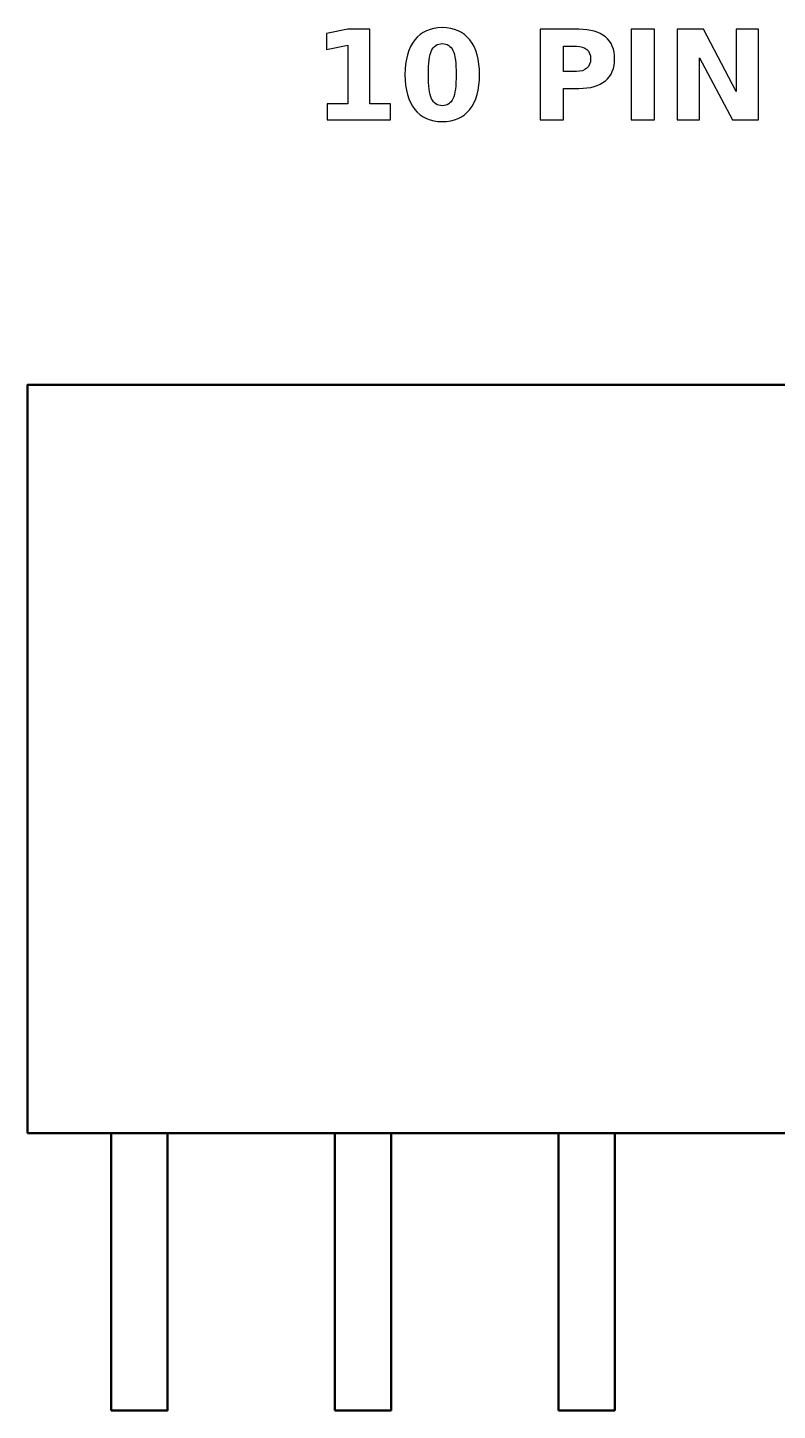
# Model space of a CAD drawing. Header units: centimetres. Extents: x -11.77 to -9.23, y -15.74 to -13.7.
# Drawn here: x -11.77 to -10.918, y -15.432 to -13.862 of the extents above; entities that cross this region are included whole.
import ezdxf

# ---------------------------------------------------------------- set-up
doc = ezdxf.new("R2010")
doc.units = ezdxf.units.CM
doc.header["$MEASUREMENT"] = 0
doc.layers.add('Layer 1', color=7, linetype='Continuous')

msp = doc.modelspace()

# ---------------------------------------------------------------- linework, layer by layer
at = {"layer": 'Layer 1', "color": 7, "lineweight": 50}
for points in [[(-11.77, -15.1175), (-9.23, -15.1175), (-9.23, -14.2675), (-11.77, -14.2675), (-11.77, -15.1175)], [(-11.675, -15.4325), (-11.611, -15.4325), (-11.611, -15.1175), (-11.675, -15.1175), (-11.675, -15.4325)], [(-11.421, -15.4325), (-11.357, -15.4325), (-11.357, -15.1175), (-11.421, -15.1175), (-11.421, -15.4325)], [(-11.167, -15.4325), (-11.103, -15.4325), (-11.103, -15.1175), (-11.167, -15.1175), (-11.167, -15.4325)]]:
    msp.add_lwpolyline(points, close=True, dxfattribs=at)
at = {"layer": 'Layer 1', "color": 250}
for points, knots in [([(-11.42967, -13.9484), (-11.42967, -13.9484), (-11.40624, -13.9484), (-11.40624, -13.9484), (-11.40624, -13.9484), (-11.40624, -13.9484), (-11.40624, -13.88191), (-11.40624, -13.88191), (-11.40624, -13.88191), (-11.40624, -13.88191), (-11.43028, -13.88688), (-11.43028, -13.88688), (-11.43028, -13.88688), (-11.43028, -13.88688), (-11.43028, -13.86881), (-11.43028, -13.86881), (-11.43028, -13.86881), (-11.43028, -13.86881), (-11.40638, -13.86385), (-11.40638, -13.86385), (-11.40638, -13.86385), (-11.40638, -13.86385), (-11.38117, -13.86385), (-11.38117, -13.86385), (-11.38117, -13.86385), (-11.38117, -13.86385), (-11.38117, -13.9484), (-11.38117, -13.9484), (-11.38117, -13.9484), (-11.38117, -13.9484), (-11.35775, -13.9484), (-11.35775, -13.9484), (-11.35775, -13.9484), (-11.35775, -13.9484), (-11.35775, -13.96672), (-11.35775, -13.96672), (-11.35775, -13.96672), (-11.35775, -13.96672), (-11.42967, -13.96672), (-11.42967, -13.96672), (-11.42967, -13.96672), (-11.42967, -13.96672), (-11.42967, -13.9484), (-11.42967, -13.9484)], [0, 0, 0, 0, 0.0909091, 0.0909091, 0.0909091, 0.0909091, 0.1818182, 0.1818182, 0.1818182, 0.1818182, 0.2727273, 0.2727273, 0.2727273, 0.2727273, 0.3636364, 0.3636364, 0.3636364, 0.3636364, 0.4545455, 0.4545455, 0.4545455, 0.4545455, 0.5454545, 0.5454545, 0.5454545, 0.5454545, 0.6363636, 0.6363636, 0.6363636, 0.6363636, 0.7272727, 0.7272727, 0.7272727, 0.7272727, 0.8181818, 0.8181818, 0.8181818, 0.8181818, 0.9090909, 0.9090909, 0.9090909, 0.9090909, 1, 1, 1, 1]), ([(-11.25657, -13.91538), (-11.25657, -13.93243), (-11.26024, -13.94558), (-11.2676, -13.95484), (-11.2676, -13.95484), (-11.27494, -13.96409), (-11.28538, -13.96872), (-11.29888, -13.96872), (-11.29888, -13.96872), (-11.31243, -13.96872), (-11.32289, -13.96409), (-11.33023, -13.95484), (-11.33023, -13.95484), (-11.33759, -13.94558), (-11.34126, -13.93243), (-11.34126, -13.91538), (-11.34126, -13.91538), (-11.34126, -13.89831), (-11.33759, -13.88513), (-11.33023, -13.87587), (-11.33023, -13.87587), (-11.32289, -13.86663), (-11.31243, -13.86199), (-11.29888, -13.86199), (-11.29888, -13.86199), (-11.28538, -13.86199), (-11.27494, -13.86663), (-11.2676, -13.87587), (-11.2676, -13.87587), (-11.26024, -13.88513), (-11.25657, -13.89831), (-11.25657, -13.91538)], [0, 0, 0, 0, 0.125, 0.125, 0.125, 0.125, 0.25, 0.25, 0.25, 0.25, 0.375, 0.375, 0.375, 0.375, 0.5, 0.5, 0.5, 0.5, 0.625, 0.625, 0.625, 0.625, 0.75, 0.75, 0.75, 0.75, 0.875, 0.875, 0.875, 0.875, 1, 1, 1, 1]), ([(-11.18773, -13.86385), (-11.18773, -13.86385), (-11.14371, -13.86385), (-11.14371, -13.86385), (-11.14371, -13.86385), (-11.13061, -13.86385), (-11.12056, -13.86677), (-11.11355, -13.87258), (-11.11355, -13.87258), (-11.10655, -13.87839), (-11.10304, -13.88666), (-11.10304, -13.89741), (-11.10304, -13.89741), (-11.10304, -13.90818), (-11.10655, -13.91648), (-11.11355, -13.92229), (-11.11355, -13.92229), (-11.12056, -13.9281), (-11.13061, -13.93102), (-11.14371, -13.93102), (-11.14371, -13.93102), (-11.14371, -13.93102), (-11.1612, -13.93102), (-11.1612, -13.93102), (-11.1612, -13.93102), (-11.1612, -13.93102), (-11.1612, -13.96672), (-11.1612, -13.96672), (-11.1612, -13.96672), (-11.1612, -13.96672), (-11.18773, -13.96672), (-11.18773, -13.96672), (-11.18773, -13.96672), (-11.18773, -13.96672), (-11.18773, -13.86385), (-11.18773, -13.86385)], [0, 0, 0, 0, 0.1111111, 0.1111111, 0.1111111, 0.1111111, 0.2222222, 0.2222222, 0.2222222, 0.2222222, 0.3333333, 0.3333333, 0.3333333, 0.3333333, 0.4444444, 0.4444444, 0.4444444, 0.4444444, 0.5555556, 0.5555556, 0.5555556, 0.5555556, 0.6666667, 0.6666667, 0.6666667, 0.6666667, 0.7777778, 0.7777778, 0.7777778, 0.7777778, 0.8888889, 0.8888889, 0.8888889, 0.8888889, 1, 1, 1, 1]), ([(-11.08432, -13.86385), (-11.08432, -13.86385), (-11.05779, -13.86385), (-11.05779, -13.86385), (-11.05779, -13.86385), (-11.05779, -13.86385), (-11.05779, -13.96672), (-11.05779, -13.96672), (-11.05779, -13.96672), (-11.05779, -13.96672), (-11.08432, -13.96672), (-11.08432, -13.96672), (-11.08432, -13.96672), (-11.08432, -13.96672), (-11.08432, -13.86385), (-11.08432, -13.86385)], [0, 0, 0, 0, 0.25, 0.25, 0.25, 0.25, 0.5, 0.5, 0.5, 0.5, 0.75, 0.75, 0.75, 0.75, 1, 1, 1, 1]), ([(-11.03183, -13.86385), (-11.03183, -13.86385), (-11.0022, -13.86385), (-11.0022, -13.86385), (-11.0022, -13.86385), (-11.0022, -13.86385), (-10.96478, -13.93441), (-10.96478, -13.93441), (-10.96478, -13.93441), (-10.96478, -13.93441), (-10.96478, -13.86385), (-10.96478, -13.86385), (-10.96478, -13.86385), (-10.96478, -13.86385), (-10.93964, -13.86385), (-10.93964, -13.86385), (-10.93964, -13.86385), (-10.93964, -13.86385), (-10.93964, -13.96672), (-10.93964, -13.96672), (-10.93964, -13.96672), (-10.93964, -13.96672), (-10.96927, -13.96672), (-10.96927, -13.96672), (-10.96927, -13.96672), (-10.96927, -13.96672), (-11.00669, -13.89616), (-11.00669, -13.89616), (-11.00669, -13.89616), (-11.00669, -13.89616), (-11.00669, -13.96672), (-11.00669, -13.96672), (-11.00669, -13.96672), (-11.00669, -13.96672), (-11.03183, -13.96672), (-11.03183, -13.96672), (-11.03183, -13.96672), (-11.03183, -13.96672), (-11.03183, -13.86385), (-11.03183, -13.86385)], [0, 0, 0, 0, 0.1, 0.1, 0.1, 0.1, 0.2, 0.2, 0.2, 0.2, 0.3, 0.3, 0.3, 0.3, 0.4, 0.4, 0.4, 0.4, 0.5, 0.5, 0.5, 0.5, 0.6, 0.6, 0.6, 0.6, 0.7, 0.7, 0.7, 0.7, 0.8, 0.8, 0.8, 0.8, 0.9, 0.9, 0.9, 0.9, 1, 1, 1, 1]), ([(-11.2831, -13.91519), (-11.2831, -13.90233), (-11.2843, -13.89327), (-11.28672, -13.888), (-11.28672, -13.888), (-11.28912, -13.88276), (-11.29319, -13.88013), (-11.29888, -13.88013), (-11.29888, -13.88013), (-11.30457, -13.88013), (-11.30864, -13.88276), (-11.31109, -13.888), (-11.31109, -13.888), (-11.31351, -13.89327), (-11.31473, -13.90233), (-11.31473, -13.91519), (-11.31473, -13.91519), (-11.31473, -13.92817), (-11.31351, -13.93735), (-11.31109, -13.94266), (-11.31109, -13.94266), (-11.30864, -13.948), (-11.30457, -13.95066), (-11.29888, -13.95066), (-11.29888, -13.95066), (-11.29324, -13.95066), (-11.28919, -13.948), (-11.28674, -13.94266), (-11.28674, -13.94266), (-11.28432, -13.93735), (-11.2831, -13.92817), (-11.2831, -13.91519)], [0, 0, 0, 0, 0.125, 0.125, 0.125, 0.125, 0.25, 0.25, 0.25, 0.25, 0.375, 0.375, 0.375, 0.375, 0.5, 0.5, 0.5, 0.5, 0.625, 0.625, 0.625, 0.625, 0.75, 0.75, 0.75, 0.75, 0.875, 0.875, 0.875, 0.875, 1, 1, 1, 1]), ([(-11.1612, -13.88307), (-11.1612, -13.88307), (-11.1612, -13.9118), (-11.1612, -13.9118), (-11.1612, -13.9118), (-11.1612, -13.9118), (-11.14653, -13.9118), (-11.14653, -13.9118), (-11.14653, -13.9118), (-11.14138, -13.9118), (-11.1374, -13.91056), (-11.1346, -13.90804), (-11.1346, -13.90804), (-11.1318, -13.90555), (-11.13039, -13.902), (-11.13039, -13.89741), (-11.13039, -13.89741), (-11.13039, -13.8928), (-11.1318, -13.88927), (-11.1346, -13.88678), (-11.1346, -13.88678), (-11.1374, -13.88431), (-11.14138, -13.88307), (-11.14653, -13.88307), (-11.14653, -13.88307), (-11.14653, -13.88307), (-11.1612, -13.88307), (-11.1612, -13.88307)], [0, 0, 0, 0, 0.1428571, 0.1428571, 0.1428571, 0.1428571, 0.2857143, 0.2857143, 0.2857143, 0.2857143, 0.4285714, 0.4285714, 0.4285714, 0.4285714, 0.5714286, 0.5714286, 0.5714286, 0.5714286, 0.7142857, 0.7142857, 0.7142857, 0.7142857, 0.8571429, 0.8571429, 0.8571429, 0.8571429, 1, 1, 1, 1])]:
    msp.add_open_spline(points, degree=3, knots=knots, dxfattribs=at)

doc.saveas('drawing.dxf')
